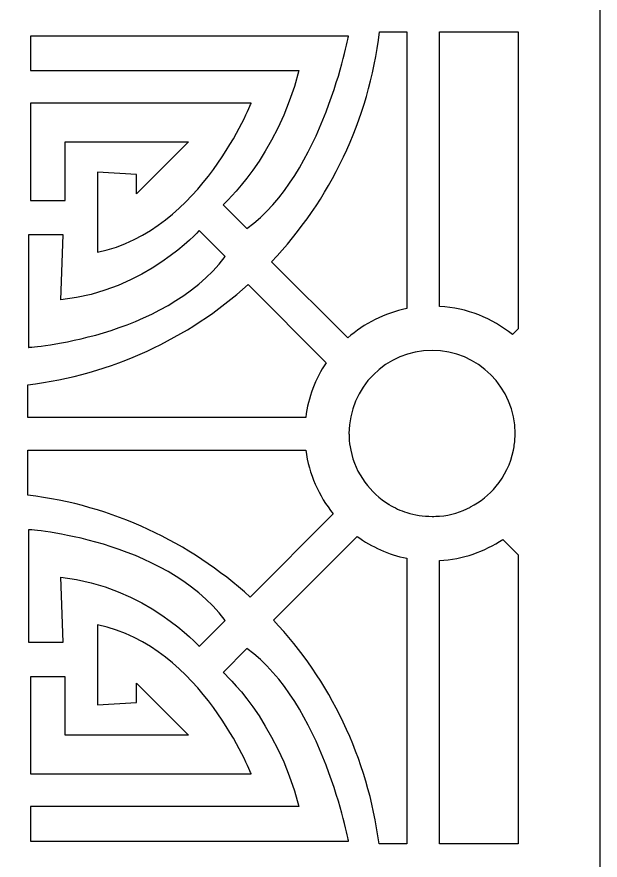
# Model space of a CAD drawing. Header units: centimetres. Extents: x 11.2 to 19.2, y -9 to 9.
# Drawn here: x 17.067 to 19.214, y 3.488 to 6.592 of the extents above; entities that cross this region are included whole.
import ezdxf

# ---------------------------------------------------------------- set-up
doc = ezdxf.new("R2010")
doc.units = ezdxf.units.CM
doc.header["$MEASUREMENT"] = 0
doc.layers.add('layer 1', color=7, linetype='Continuous')

msp = doc.modelspace()

# ---------------------------------------------------------------- linework, layer by layer
at = {"layer": 'layer 1', "color": 250}
for points, knots in [([(11.16922, 9.00077), (11.16922, 9.00077), (19.21435, 9.00077), (19.21435, 9.00077), (19.21435, 9.00077), (19.21435, 9.00077), (19.21435, -9.00021), (19.21435, -9.00021), (19.21435, -9.00021), (19.21435, -9.00021), (11.16922, -9.00021), (11.16922, -9.00021), (11.16922, -9.00021), (11.16922, -9.00021), (11.16922, 9.00077), (11.16922, 9.00077)], [0, 0, 0, 0, 0.2, 0.2, 0.2, 0.2, 0.4, 0.4, 0.4, 0.4, 0.6, 0.6, 0.6, 0.6, 1, 1, 1, 1]), ([(16.99865, 6.38587), (16.99865, 6.38587), (16.87132, 6.38587), (16.87132, 6.38587), (16.87132, 6.38587), (16.87132, 6.38587), (16.87132, 6.64059), (16.87132, 6.64059), (16.87132, 6.64059), (16.87132, 6.64059), (16.60867, 6.64059), (16.60867, 6.64059), (16.60867, 6.64059), (16.60867, 6.64059), (16.60867, 6.76792), (16.60867, 6.76792), (16.60867, 6.76792), (16.60867, 6.76792), (16.85539, 6.77591), (16.85539, 6.77591), (16.85539, 6.77591), (16.85539, 6.77591), (16.85539, 7.02266), (16.85539, 7.02266), (16.85539, 7.02266), (16.85539, 7.02266), (16.99071, 7.02266), (16.99071, 7.02266), (16.99071, 7.02266), (16.99071, 7.02266), (16.99071, 6.78388), (16.99071, 6.78388), (16.99071, 6.78388), (16.99071, 6.78388), (17.25337, 6.78388), (17.25337, 6.78388), (17.25337, 6.78388), (17.25337, 6.78388), (17.25337, 6.64059), (17.25337, 6.64059), (17.25337, 6.64059), (17.25337, 6.64059), (16.99865, 6.64059), (16.99865, 6.64059), (16.99865, 6.64059), (16.99865, 6.64059), (16.99865, 6.38587), (16.99865, 6.38587)], [0, 0, 0, 0, 0.0769231, 0.0769231, 0.0769231, 0.0769231, 0.1538462, 0.1538462, 0.1538462, 0.1538462, 0.2307692, 0.2307692, 0.2307692, 0.2307692, 0.3076923, 0.3076923, 0.3076923, 0.3076923, 0.3846154, 0.3846154, 0.3846154, 0.3846154, 0.4615385, 0.4615385, 0.4615385, 0.4615385, 0.5384615, 0.5384615, 0.5384615, 0.5384615, 0.6153846, 0.6153846, 0.6153846, 0.6153846, 0.6923077, 0.6923077, 0.6923077, 0.6923077, 0.7692308, 0.7692308, 0.7692308, 0.7692308, 0.8461538, 0.8461538, 0.8461538, 0.8461538, 1, 1, 1, 1]), ([(17.91405, 5.81277), (17.91405, 5.81277), (17.82649, 5.9003), (17.82649, 5.9003), (17.82649, 5.9003), (17.82649, 5.9003), (18.02545, 6.07544), (18.10507, 6.3938), (18.10507, 6.3938), (18.10507, 6.3938), (17.11805, 6.3938), (17.11805, 6.3938), (17.11805, 6.3938), (17.11805, 6.3938), (17.11805, 6.5212), (17.11805, 6.5212), (17.11805, 6.5212), (17.11805, 6.5212), (18.28811, 6.5212), (18.28811, 6.5212), (18.28811, 6.5212), (18.28811, 6.5212), (18.1926, 6.01176), (17.91405, 5.81277)], [0, 0, 0, 0, 0.1428571, 0.1428571, 0.1428571, 0.1428571, 0.2857143, 0.2857143, 0.2857143, 0.2857143, 0.4285714, 0.4285714, 0.4285714, 0.4285714, 0.5714286, 0.5714286, 0.5714286, 0.5714286, 0.7142857, 0.7142857, 0.7142857, 0.7142857, 1, 1, 1, 1]), ([(18.28562, 5.40968), (18.34609, 5.46308), (18.42043, 5.50113), (18.50256, 5.5177), (18.50256, 5.5177), (18.50256, 5.5177), (18.50256, 6.53658), (18.50256, 6.53658), (18.50256, 6.53658), (18.50256, 6.53658), (18.40216, 6.53658), (18.40216, 6.53658), (18.40216, 6.53658), (18.36374, 6.21036), (18.21968, 5.91652), (18.00514, 5.69016), (18.00514, 5.69016), (18.00514, 5.69016), (18.28562, 5.40968), (18.28562, 5.40968)], [0, 0, 0, 0, 0.1666667, 0.1666667, 0.1666667, 0.1666667, 0.3333333, 0.3333333, 0.3333333, 0.3333333, 0.5, 0.5, 0.5, 0.5, 0.6666667, 0.6666667, 0.6666667, 0.6666667, 1, 1, 1, 1]), ([(18.62323, 5.52616), (18.72465, 5.52028), (18.81742, 5.48217), (18.89145, 5.42189), (18.89145, 5.42189), (18.89145, 5.42189), (18.91266, 5.44309), (18.91266, 5.44309), (18.91266, 5.44309), (18.91266, 5.44309), (18.91266, 6.53658), (18.91266, 6.53658), (18.91266, 6.53658), (18.91266, 6.53658), (18.62323, 6.53658), (18.62323, 6.53658), (18.62323, 6.53658), (18.62323, 6.53658), (18.62323, 5.52616), (18.62323, 5.52616)], [0, 0, 0, 0, 0.1666667, 0.1666667, 0.1666667, 0.1666667, 0.3333333, 0.3333333, 0.3333333, 0.3333333, 0.5, 0.5, 0.5, 0.5, 0.6666667, 0.6666667, 0.6666667, 0.6666667, 1, 1, 1, 1]), ([(17.69912, 6.13117), (17.69912, 6.13117), (17.24543, 6.13117), (17.24543, 6.13117), (17.24543, 6.13117), (17.24543, 6.13117), (17.24543, 5.91626), (17.24543, 5.91626), (17.24543, 5.91626), (17.24543, 5.91626), (17.11805, 5.91626), (17.11805, 5.91626), (17.11805, 5.91626), (17.11805, 5.91626), (17.11805, 6.27447), (17.11805, 6.27447), (17.11805, 6.27447), (17.11805, 6.27447), (17.92998, 6.27447), (17.92998, 6.27447), (17.92998, 6.27447), (17.92998, 6.27447), (17.74688, 5.80481), (17.3648, 5.72522), (17.3648, 5.72522), (17.3648, 5.72522), (17.3648, 6.01971), (17.3648, 6.01971), (17.3648, 6.01971), (17.3648, 6.01971), (17.50809, 6.01176), (17.50809, 6.01176), (17.50809, 6.01176), (17.50809, 6.01176), (17.50809, 5.94015), (17.50809, 5.94015), (17.50809, 5.94015), (17.50809, 5.94015), (17.69912, 6.13117), (17.69912, 6.13117)], [0, 0, 0, 0, 0.0909091, 0.0909091, 0.0909091, 0.0909091, 0.1818182, 0.1818182, 0.1818182, 0.1818182, 0.2727273, 0.2727273, 0.2727273, 0.2727273, 0.3636364, 0.3636364, 0.3636364, 0.3636364, 0.4545455, 0.4545455, 0.4545455, 0.4545455, 0.5454545, 0.5454545, 0.5454545, 0.5454545, 0.6363636, 0.6363636, 0.6363636, 0.6363636, 0.7272727, 0.7272727, 0.7272727, 0.7272727, 0.8181818, 0.8181818, 0.8181818, 0.8181818, 1, 1, 1, 1]), ([(17.11011, 5.37501), (17.11011, 5.37501), (17.11011, 5.78891), (17.11011, 5.78891), (17.11011, 5.78891), (17.11011, 5.78891), (17.23748, 5.78891), (17.23748, 5.78891), (17.23748, 5.78891), (17.23748, 5.78891), (17.22951, 5.5501), (17.22951, 5.5501), (17.22951, 5.5501), (17.53991, 5.58193), (17.73889, 5.80481), (17.73889, 5.80481), (17.73889, 5.80481), (17.73889, 5.80481), (17.83444, 5.70932), (17.83444, 5.70932), (17.83444, 5.70932), (17.6036, 5.40684), (17.11011, 5.37501), (17.11011, 5.37501)], [0, 0, 0, 0, 0.1428571, 0.1428571, 0.1428571, 0.1428571, 0.2857143, 0.2857143, 0.2857143, 0.2857143, 0.4285714, 0.4285714, 0.4285714, 0.4285714, 0.5714286, 0.5714286, 0.5714286, 0.5714286, 0.7142857, 0.7142857, 0.7142857, 0.7142857, 1, 1, 1, 1]), ([(18.13066, 5.11732), (18.13996, 5.19116), (18.16644, 5.25965), (18.20597, 5.31867), (18.20597, 5.31867), (18.20597, 5.31867), (17.91865, 5.60599), (17.91865, 5.60599), (17.91865, 5.60599), (17.6979, 5.40784), (17.41752, 5.27482), (17.10764, 5.23726), (17.10764, 5.23726), (17.10764, 5.23726), (17.10764, 5.11732), (17.10764, 5.11732), (17.10764, 5.11732), (17.10764, 5.11732), (18.13066, 5.11732), (18.13066, 5.11732)], [0, 0, 0, 0, 0.1666667, 0.1666667, 0.1666667, 0.1666667, 0.3333333, 0.3333333, 0.3333333, 0.3333333, 0.5, 0.5, 0.5, 0.5, 0.6666667, 0.6666667, 0.6666667, 0.6666667, 1, 1, 1, 1]), ([(18.59573, 5.36401), (18.76455, 5.36401), (18.90147, 5.22712), (18.90152, 5.05831), (18.90152, 5.05831), (18.90152, 5.05831), (18.90152, 5.05806), (18.90152, 5.05806), (18.90152, 5.05806), (18.90152, 5.05586), (18.90148, 5.05367), (18.90143, 5.05148), (18.90143, 5.05148), (18.90141, 5.05041), (18.90138, 5.04934), (18.90134, 5.04827), (18.90134, 5.04827), (18.90131, 5.04737), (18.90128, 5.04647), (18.90124, 5.04557), (18.90124, 5.04557), (18.90053, 5.02888), (18.89849, 5.01254), (18.89521, 4.99664), (18.89521, 4.99664), (18.89521, 4.99664), (18.89531, 4.99664), (18.89531, 4.99664), (18.89531, 4.99664), (18.88513, 4.94684), (18.86283, 4.90144), (18.83164, 4.86367), (18.83164, 4.86367), (18.83164, 4.86367), (18.83141, 4.86389), (18.83141, 4.86389), (18.83141, 4.86389), (18.80549, 4.83257), (18.77344, 4.80651), (18.73711, 4.78753), (18.73711, 4.78753), (18.73711, 4.78753), (18.73743, 4.78721), (18.73743, 4.78721), (18.73743, 4.78721), (18.70275, 4.76904), (18.66415, 4.75733), (18.62323, 4.75367), (18.62323, 4.75367), (18.62323, 4.75367), (18.62323, 4.75417), (18.62323, 4.75417), (18.62323, 4.75417), (18.61417, 4.75336), (18.605, 4.75292), (18.59573, 4.75292), (18.59573, 4.75292), (18.56324, 4.75292), (18.53193, 4.75801), (18.50256, 4.76741), (18.50256, 4.76741), (18.50256, 4.76741), (18.50256, 4.76691), (18.50256, 4.76691), (18.50256, 4.76691), (18.47939, 4.77432), (18.45742, 4.78439), (18.43703, 4.7968), (18.43703, 4.7968), (18.43703, 4.7968), (18.43733, 4.79711), (18.43733, 4.79711), (18.43733, 4.79711), (18.40255, 4.81822), (18.37232, 4.84609), (18.34843, 4.87887), (18.34843, 4.87887), (18.34843, 4.87887), (18.34822, 4.87866), (18.34822, 4.87866), (18.34822, 4.87866), (18.3231, 4.91323), (18.30502, 4.95326), (18.29615, 4.99664), (18.29615, 4.99664), (18.29615, 4.99664), (18.29625, 4.99664), (18.29625, 4.99664), (18.29625, 4.99664), (18.29302, 5.01233), (18.29098, 5.02846), (18.29024, 5.04493), (18.29024, 5.04493), (18.29019, 5.04623), (18.29014, 5.04753), (18.2901, 5.04883), (18.2901, 5.04883), (18.29007, 5.04967), (18.29005, 5.0505), (18.29003, 5.05134), (18.29003, 5.05134), (18.28997, 5.05361), (18.28994, 5.05589), (18.28994, 5.05817), (18.28994, 5.05817), (18.28994, 5.05817), (18.28994, 5.05826), (18.28994, 5.05826), (18.28994, 5.05826), (18.28996, 5.22709), (18.42689, 5.36401), (18.59573, 5.36401)], [0, 0, 0, 0, 0.0344828, 0.0344828, 0.0344828, 0.0344828, 0.0689655, 0.0689655, 0.0689655, 0.0689655, 0.1034483, 0.1034483, 0.1034483, 0.1034483, 0.137931, 0.137931, 0.137931, 0.137931, 0.1724138, 0.1724138, 0.1724138, 0.1724138, 0.2068966, 0.2068966, 0.2068966, 0.2068966, 0.2413793, 0.2413793, 0.2413793, 0.2413793, 0.2758621, 0.2758621, 0.2758621, 0.2758621, 0.3103448, 0.3103448, 0.3103448, 0.3103448, 0.3448276, 0.3448276, 0.3448276, 0.3448276, 0.3793103, 0.3793103, 0.3793103, 0.3793103, 0.4137931, 0.4137931, 0.4137931, 0.4137931, 0.4482759, 0.4482759, 0.4482759, 0.4482759, 0.4827586, 0.4827586, 0.4827586, 0.4827586, 0.5172414, 0.5172414, 0.5172414, 0.5172414, 0.5517241, 0.5517241, 0.5517241, 0.5517241, 0.5862069, 0.5862069, 0.5862069, 0.5862069, 0.6206897, 0.6206897, 0.6206897, 0.6206897, 0.6551724, 0.6551724, 0.6551724, 0.6551724, 0.6896552, 0.6896552, 0.6896552, 0.6896552, 0.7241379, 0.7241379, 0.7241379, 0.7241379, 0.7586207, 0.7586207, 0.7586207, 0.7586207, 0.7931034, 0.7931034, 0.7931034, 0.7931034, 0.8275862, 0.8275862, 0.8275862, 0.8275862, 0.862069, 0.862069, 0.862069, 0.862069, 0.8965517, 0.8965517, 0.8965517, 0.8965517, 0.9310345, 0.9310345, 0.9310345, 0.9310345, 1, 1, 1, 1]), ([(18.23206, 4.7625), (18.1786, 4.82815), (18.14256, 4.90854), (18.131, 4.99664), (18.131, 4.99664), (18.131, 4.99664), (17.10764, 4.99664), (17.10764, 4.99664), (17.10764, 4.99664), (17.10764, 4.99664), (17.10764, 4.83121), (17.10764, 4.83121), (17.10764, 4.83121), (17.42082, 4.79325), (17.7039, 4.65782), (17.92577, 4.4562), (17.92577, 4.4562), (17.92577, 4.4562), (18.23206, 4.7625), (18.23206, 4.7625)], [0, 0, 0, 0, 0.1666667, 0.1666667, 0.1666667, 0.1666667, 0.3333333, 0.3333333, 0.3333333, 0.3333333, 0.5, 0.5, 0.5, 0.5, 0.6666667, 0.6666667, 0.6666667, 0.6666667, 1, 1, 1, 1]), ([(17.11011, 4.70409), (17.11011, 4.70409), (17.60365, 4.67225), (17.83448, 4.36979), (17.83448, 4.36979), (17.83448, 4.36979), (17.73894, 4.27429), (17.73894, 4.27429), (17.73894, 4.27429), (17.73894, 4.27429), (17.53994, 4.49714), (17.22957, 4.52897), (17.22957, 4.52897), (17.22957, 4.52897), (17.23748, 4.2902), (17.23748, 4.2902), (17.23748, 4.2902), (17.23748, 4.2902), (17.11011, 4.2902), (17.11011, 4.2902), (17.11011, 4.2902), (17.11011, 4.2902), (17.11011, 4.70409), (17.11011, 4.70409)], [0, 0, 0, 0, 0.1428571, 0.1428571, 0.1428571, 0.1428571, 0.2857143, 0.2857143, 0.2857143, 0.2857143, 0.4285714, 0.4285714, 0.4285714, 0.4285714, 0.5714286, 0.5714286, 0.5714286, 0.5714286, 0.7142857, 0.7142857, 0.7142857, 0.7142857, 1, 1, 1, 1]), ([(18.50256, 4.59873), (18.43524, 4.61232), (18.37315, 4.64034), (18.31964, 4.67941), (18.31964, 4.67941), (18.31964, 4.67941), (18.01173, 4.37151), (18.01173, 4.37151), (18.01173, 4.37151), (18.21936, 4.14972), (18.3598, 3.86424), (18.40052, 3.54752), (18.40052, 3.54752), (18.40052, 3.54752), (18.50256, 3.54752), (18.50256, 3.54752), (18.50256, 3.54752), (18.50256, 3.54752), (18.50256, 4.59873), (18.50256, 4.59873)], [0, 0, 0, 0, 0.1666667, 0.1666667, 0.1666667, 0.1666667, 0.3333333, 0.3333333, 0.3333333, 0.3333333, 0.5, 0.5, 0.5, 0.5, 0.6666667, 0.6666667, 0.6666667, 0.6666667, 1, 1, 1, 1]), ([(18.85618, 4.66846), (18.78882, 4.62336), (18.70913, 4.59525), (18.62323, 4.59028), (18.62323, 4.59028), (18.62323, 4.59028), (18.62323, 3.54752), (18.62323, 3.54752), (18.62323, 3.54752), (18.62323, 3.54752), (18.91266, 3.54752), (18.91266, 3.54752), (18.91266, 3.54752), (18.91266, 3.54752), (18.91266, 4.61198), (18.91266, 4.61198), (18.91266, 4.61198), (18.91266, 4.61198), (18.85618, 4.66846), (18.85618, 4.66846)], [0, 0, 0, 0, 0.1666667, 0.1666667, 0.1666667, 0.1666667, 0.3333333, 0.3333333, 0.3333333, 0.3333333, 0.5, 0.5, 0.5, 0.5, 0.6666667, 0.6666667, 0.6666667, 0.6666667, 1, 1, 1, 1]), ([(17.69916, 3.94792), (17.69916, 3.94792), (17.50812, 4.13895), (17.50812, 4.13895), (17.50812, 4.13895), (17.50812, 4.13895), (17.50812, 4.06735), (17.50812, 4.06735), (17.50812, 4.06735), (17.50812, 4.06735), (17.36483, 4.05937), (17.36483, 4.05937), (17.36483, 4.05937), (17.36483, 4.05937), (17.36483, 4.35387), (17.36483, 4.35387), (17.36483, 4.35387), (17.74691, 4.27429), (17.93001, 3.80467), (17.93001, 3.80467), (17.93001, 3.80467), (17.93001, 3.80467), (17.1181, 3.80467), (17.1181, 3.80467), (17.1181, 3.80467), (17.1181, 3.80467), (17.1181, 4.16283), (17.1181, 4.16283), (17.1181, 4.16283), (17.1181, 4.16283), (17.24546, 4.16283), (17.24546, 4.16283), (17.24546, 4.16283), (17.24546, 4.16283), (17.24546, 3.94792), (17.24546, 3.94792), (17.24546, 3.94792), (17.24546, 3.94792), (17.69916, 3.94792), (17.69916, 3.94792)], [0, 0, 0, 0, 0.0909091, 0.0909091, 0.0909091, 0.0909091, 0.1818182, 0.1818182, 0.1818182, 0.1818182, 0.2727273, 0.2727273, 0.2727273, 0.2727273, 0.3636364, 0.3636364, 0.3636364, 0.3636364, 0.4545455, 0.4545455, 0.4545455, 0.4545455, 0.5454545, 0.5454545, 0.5454545, 0.5454545, 0.6363636, 0.6363636, 0.6363636, 0.6363636, 0.7272727, 0.7272727, 0.7272727, 0.7272727, 0.8181818, 0.8181818, 0.8181818, 0.8181818, 1, 1, 1, 1]), ([(18.28817, 3.55794), (18.28817, 3.55794), (17.1181, 3.55794), (17.1181, 3.55794), (17.1181, 3.55794), (17.1181, 3.55794), (17.1181, 3.68524), (17.1181, 3.68524), (17.1181, 3.68524), (17.1181, 3.68524), (18.10507, 3.68524), (18.10507, 3.68524), (18.10507, 3.68524), (18.02549, 4.00361), (17.82649, 4.17874), (17.82649, 4.17874), (17.82649, 4.17874), (17.82649, 4.17874), (17.91405, 4.2663), (17.91405, 4.2663), (17.91405, 4.2663), (18.19264, 4.06735), (18.28817, 3.55794), (18.28817, 3.55794)], [0, 0, 0, 0, 0.1428571, 0.1428571, 0.1428571, 0.1428571, 0.2857143, 0.2857143, 0.2857143, 0.2857143, 0.4285714, 0.4285714, 0.4285714, 0.4285714, 0.5714286, 0.5714286, 0.5714286, 0.5714286, 0.7142857, 0.7142857, 0.7142857, 0.7142857, 1, 1, 1, 1]), ([(16.99865, 3.0299), (16.99865, 3.0299), (16.87132, 3.0299), (16.87132, 3.0299), (16.87132, 3.0299), (16.87132, 3.0299), (16.87132, 3.28462), (16.87132, 3.28462), (16.87132, 3.28462), (16.87132, 3.28462), (16.60867, 3.28462), (16.60867, 3.28462), (16.60867, 3.28462), (16.60867, 3.28462), (16.60867, 3.41195), (16.60867, 3.41195), (16.60867, 3.41195), (16.60867, 3.41195), (16.85539, 3.41994), (16.85539, 3.41994), (16.85539, 3.41994), (16.85539, 3.41994), (16.85539, 3.66669), (16.85539, 3.66669), (16.85539, 3.66669), (16.85539, 3.66669), (16.99071, 3.66669), (16.99071, 3.66669), (16.99071, 3.66669), (16.99071, 3.66669), (16.99071, 3.42791), (16.99071, 3.42791), (16.99071, 3.42791), (16.99071, 3.42791), (17.25337, 3.42791), (17.25337, 3.42791), (17.25337, 3.42791), (17.25337, 3.42791), (17.25337, 3.28462), (17.25337, 3.28462), (17.25337, 3.28462), (17.25337, 3.28462), (16.99865, 3.28462), (16.99865, 3.28462), (16.99865, 3.28462), (16.99865, 3.28462), (16.99865, 3.0299), (16.99865, 3.0299)], [0, 0, 0, 0, 0.0769231, 0.0769231, 0.0769231, 0.0769231, 0.1538462, 0.1538462, 0.1538462, 0.1538462, 0.2307692, 0.2307692, 0.2307692, 0.2307692, 0.3076923, 0.3076923, 0.3076923, 0.3076923, 0.3846154, 0.3846154, 0.3846154, 0.3846154, 0.4615385, 0.4615385, 0.4615385, 0.4615385, 0.5384615, 0.5384615, 0.5384615, 0.5384615, 0.6153846, 0.6153846, 0.6153846, 0.6153846, 0.6923077, 0.6923077, 0.6923077, 0.6923077, 0.7692308, 0.7692308, 0.7692308, 0.7692308, 0.8461538, 0.8461538, 0.8461538, 0.8461538, 1, 1, 1, 1])]:
    msp.add_open_spline(points, degree=3, knots=knots, dxfattribs=at)

doc.saveas('drawing.dxf')
